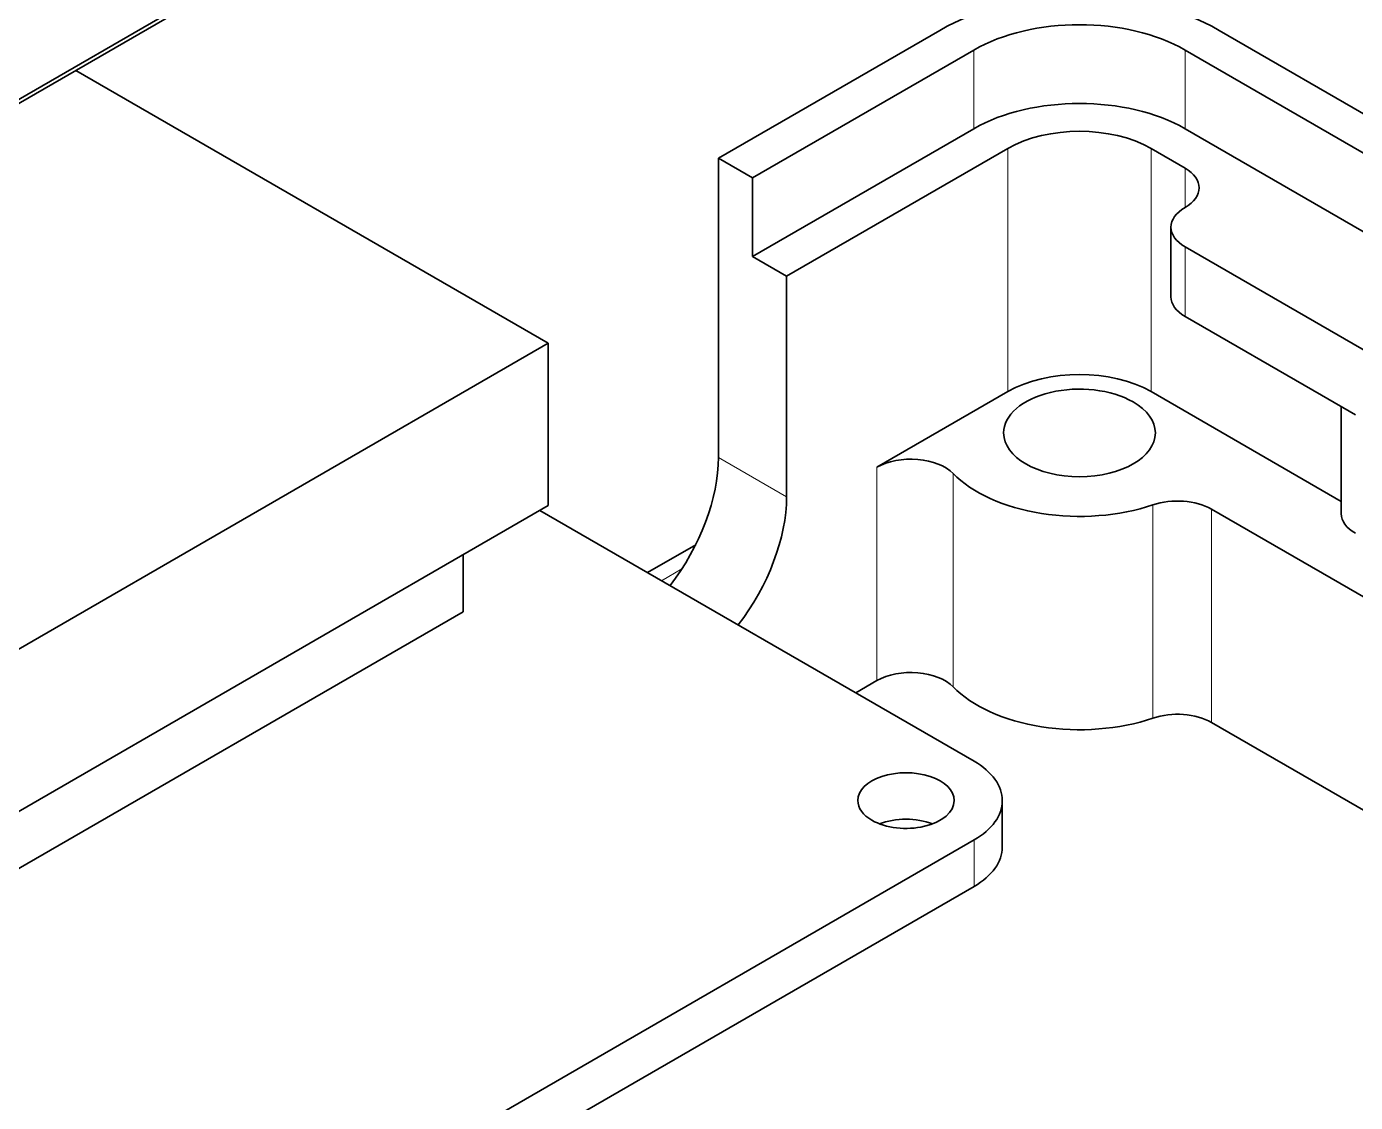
# Model space of a CAD drawing. Extents: x 487 to 800, y 314 to 605.
# Drawn here: x 733.52 to 761.11, y 541.21 to 563.53 of the extents above; entities that cross this region are included whole.
import ezdxf

# ---------------------------------------------------------------- set-up
doc = ezdxf.new("R2010")
doc.units = 0

msp = doc.modelspace()

# ---------------------------------------------------------------- linework, layer by layer
at = {"color": 7, "lineweight": 35}
for p, q in [((728.337, 559.12), (748.772, 570.919)), ((728.337, 559.039), (748.772, 570.837)), ((778.785, 551.613), (758.278, 563.452)), ((757.571, 563.044), (778.077, 551.205)), ((757.571, 561.411), (778.077, 549.572)), ((753.191, 546.655), (732.685, 534.816)), ((753.191, 545.692), (732.685, 533.852))]:
    msp.add_line(p, q, dxfattribs=at)
at = {"color": 7, "lineweight": 35, "ltscale": 0.132681}
for p, q in [((747.884, 560.799), (752.48, 563.452)), ((748.591, 558.758), (753.187, 561.411)), ((749.298, 558.349), (753.894, 561.003))]:
    msp.add_line(p, q, dxfattribs=at)
at = {"color": 7, "lineweight": 35, "ltscale": 0.13268}
msp.add_line((748.591, 560.391), (753.187, 563.044), dxfattribs=at)
at = {"color": 7, "lineweight": 13, "ltscale": 0.040823}
for p, q in [((753.187, 563.044), (753.187, 561.411)), ((757.571, 563.044), (757.571, 561.411))]:
    msp.add_line(p, q, dxfattribs=at)
at = {"color": 7, "lineweight": 35, "ltscale": 0.283151}
msp.add_line((744.353, 556.959), (734.544, 562.622), dxfattribs=at)
at = {"color": 7, "lineweight": 35, "ltscale": 0.155133}
msp.add_line((747.884, 560.799), (747.884, 554.593), dxfattribs=at)
at = {"color": 7, "lineweight": 35, "ltscale": 0.020412}
for p, q in [((747.884, 560.799), (748.591, 560.391)), ((748.591, 558.758), (749.298, 558.349)), ((761.107, 555.475), (760.4, 555.883))]:
    msp.add_line(p, q, dxfattribs=at)
at = {"color": 7, "lineweight": 13, "ltscale": 0.126149}
for p, q in [((753.894, 555.957), (753.894, 561.003)), ((756.864, 555.957), (756.864, 561.003))]:
    msp.add_line(p, q, dxfattribs=at)
at = {"color": 7, "lineweight": 35, "ltscale": 0.020414}
msp.add_line((757.571, 560.595), (756.864, 561.003), dxfattribs=at)
at = {"color": 7, "lineweight": 13, "ltscale": 0.020412}
msp.add_line((757.571, 560.595), (757.571, 559.778), dxfattribs=at)
at = {"color": 7, "lineweight": 35, "ltscale": 0.040825}
msp.add_line((748.591, 558.758), (748.591, 560.391), dxfattribs=at)
at = {"color": 7, "lineweight": 35, "ltscale": 0.03613}
msp.add_line((757.278, 559.37), (757.278, 557.925), dxfattribs=at)
at = {"color": 7, "lineweight": 35, "ltscale": 0.469485}
msp.add_line((773.835, 549.572), (757.571, 558.962), dxfattribs=at)
at = {"color": 7, "lineweight": 13, "ltscale": 0.03613}
msp.add_line((757.571, 558.962), (757.571, 557.516), dxfattribs=at)
at = {"color": 7, "lineweight": 35, "ltscale": 0.11431}
msp.add_line((749.298, 558.349), (749.298, 553.777), dxfattribs=at)
at = {"color": 7, "lineweight": 35, "ltscale": 0.08165}
msp.add_line((760.4, 555.883), (757.571, 557.516), dxfattribs=at)
at = {"color": 7, "lineweight": 35, "ltscale": 0.37763}
for p, q in [((744.353, 556.959), (731.271, 549.407)), ((744.353, 553.595), (731.271, 546.043))]:
    msp.add_line(p, q, dxfattribs=at)
at = {"color": 7, "lineweight": 35, "ltscale": 0.084099}
msp.add_line((744.353, 553.595), (744.353, 556.959), dxfattribs=at)
at = {"color": 7, "lineweight": 35, "ltscale": 0.078501}
msp.add_line((751.175, 554.387), (753.894, 555.957), dxfattribs=at)
at = {"color": 7, "lineweight": 35, "ltscale": 0.11402}
msp.add_line((760.814, 553.677), (756.864, 555.957), dxfattribs=at)
at = {"color": 7, "lineweight": 35, "ltscale": 0.055463}
msp.add_line((760.814, 553.426), (760.814, 555.644), dxfattribs=at)
at = {"color": 7, "lineweight": 13, "ltscale": 0.040825}
msp.add_line((749.298, 553.777), (747.884, 554.593), dxfattribs=at)
at = {"color": 7, "lineweight": 13, "ltscale": 0.110635}
for p, q in [((751.175, 549.962), (751.175, 554.387)), ((752.756, 549.833), (752.756, 554.259)), ((756.903, 553.608), (756.903, 549.182)), ((758.118, 553.518), (758.118, 549.093))]:
    msp.add_line(p, q, dxfattribs=at)
at = {"color": 7, "lineweight": 35, "ltscale": 0.260258}
msp.add_line((744.176, 553.493), (753.191, 548.288), dxfattribs=at)
at = {"color": 7, "lineweight": 35, "ltscale": 0.19651}
for p, q in [((758.118, 553.518), (764.925, 549.588)), ((758.118, 549.093), (764.925, 545.163))]:
    msp.add_line(p, q, dxfattribs=at)
at = {"color": 7, "lineweight": 35, "ltscale": 0.029597}
msp.add_line((742.585, 551.391), (742.585, 552.575), dxfattribs=at)
at = {"color": 7, "lineweight": 35, "ltscale": 0.02892}
msp.add_line((747.412, 552.781), (746.411, 552.203), dxfattribs=at)
at = {"color": 7, "lineweight": 13, "ltscale": 0.012156}
msp.add_line((747.125, 552.277), (746.704, 552.034), dxfattribs=at)
at = {"color": 7, "lineweight": 35, "ltscale": 0.326599}
msp.add_line((742.585, 551.391), (731.271, 544.859), dxfattribs=at)
at = {"color": 7, "lineweight": 35, "ltscale": 0.01273}
msp.add_line((750.734, 549.707), (751.175, 549.962), dxfattribs=at)
at = {"color": 7, "lineweight": 35, "ltscale": 0.024088}
msp.add_line((753.777, 546.508), (753.777, 547.472), dxfattribs=at)
at = {"color": 7, "lineweight": 13, "ltscale": 0.024086}
msp.add_line((753.192, 545.692), (753.192, 546.655), dxfattribs=at)
at = {"color": 7, "lineweight": 35}
for centre, major_axis, start_param, end_param in [((755.379, 561.779), (4.1, 0), 0.785398, 2.356194), ((755.379, 561.779), (3.1, 0), 0.785398, 2.356194), ((755.379, 560.146), (3.1, 0), 0.785398, 2.356194), ((755.379, 560.146), (2.1, 0), 0.785398, 2.356194), ((756.864, 560.186), (1, 0), 6.283185, 7.068583), ((756.864, 560.186), (1, 0), 5.497787, 6.283185), ((758.278, 559.37), (1, 0), 2.356194, 3.141593), ((758.278, 559.37), (1, 0), 3.141593, 3.926991), ((758.278, 557.925), (1, 0), 3.141593, 3.926991), ((755.379, 555.1), (2.1, 0), 0.785398, 2.356194), ((755.379, 555.1), (1.575, 0), 0.785398, 3.141593), ((755.379, 555.1), (1.575, 0), 0, 0.785398), ((755.379, 555.1), (1.575, 0), 3.141593, 6.283185), ((745.763, 553.369), (-1.5, -2.598), 1.340284, 2.356194), ((751.882, 553.979), (1, 0), 0.506808, 2.356194), ((755.379, 555.1), (3, 0), 3.648401, 5.245107), ((747.177, 552.552), (-1.5, -2.598), 1.340284, 2.356194), ((757.411, 553.11), (1, 0), 0.785398, 2.103514), ((761.814, 553.426), (-1, 0), 0, 0.785398), ((751.882, 549.553), (-1, 0), 3.648401, 5.497787), ((755.379, 550.674), (-3, 0), 0.506808, 2.103514), ((757.411, 548.685), (-1, 0), 3.926991, 5.245107), ((751.777, 547.472), (2, 0), 0, 0.785398), ((751.777, 547.472), (1, 0), 0, 3.141593), ((751.777, 547.472), (1, 0), 3.141593, 3.926991), ((751.777, 547.472), (1, 0), 3.926991, 6.283185), ((751.777, 547.472), (2, 0), 5.497787, 6.283185), ((751.777, 546.508), (1, 0), 0.986872, 2.154722), ((751.777, 546.508), (2, 0), 5.497787, 6.283185)]:
    msp.add_ellipse(centre, major_axis=major_axis, ratio=0.57735, start_param=start_param, end_param=end_param, dxfattribs=at)

doc.saveas('drawing.dxf')
